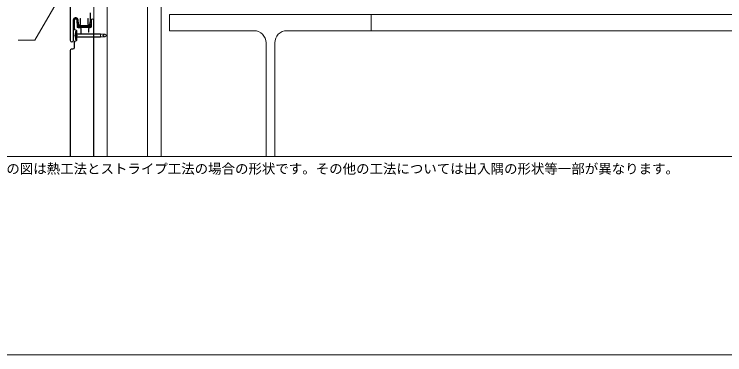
# Model space of a CAD drawing. Units: millimetres, scale not verified. Extents: x -1380 to 1380, y -955 to 955.
# Drawn here: x -808 to 248, y -955 to -448 of the extents above; entities that cross this region are included whole.
import ezdxf
from ezdxf.enums import TextEntityAlignment as Align

# ---------------------------------------------------------------- set-up
doc = ezdxf.new("R2010")
doc.units = ezdxf.units.MM
doc.header["$LTSCALE"] = 3
for name, color, linetype, lineweight in [('0-0_0', 7, 'Continuous', 18), ('0-2_MOJI', 7, 'Continuous', 18), ('0-4_KANAMONO', 5, 'Continuous', 18), ('0-6_TEKKOTU', 7, 'Continuous', 18), ('0-9_bo-do', 3, 'Continuous', 18), ('0-E_WAKU', 7, 'Continuous', 18)]:
    doc.layers.add(name, color=color, linetype=linetype, lineweight=lineweight)
doc.styles.add('ＭＳ ゴシック', font='')
doc.styles.get('ＭＳ ゴシック').set_extended_font_data('MS Gothic')

msp = doc.modelspace()

# ---------------------------------------------------------------- linework, layer by layer
at = {"layer": '0-0_0'}
msp.add_lwpolyline([(-900.043, -660.029), (899.957, -660.029), (899.957, 539.971), (-900.043, 539.971)], close=True, dxfattribs=at)
at = {"layer": '0-2_MOJI'}
msp.add_lwpolyline([(-709.472, -369.078), (-777.459, -486.834), (-802.678, -486.834)], dxfattribs=at)
at = {"layer": '0-4_KANAMONO'}
for p, q in [((-690.046, 109.971), (-690.046, -660.029)), ((-690.046, 59.971), (-690.046, -627.324)), ((-670.046, 59.971), (-670.046, -660.029)), ((-610.046, 59.971), (-610.046, -660.029)), ((-590.046, 59.971), (-590.046, -660.029))]:
    msp.add_line(p, q, dxfattribs=at)
at = {"layer": '0-6_TEKKOTU'}
for p, q in [((-277.511, -448.934), (899.957, -448.934)), ((-277.511, -472.934), (899.957, -472.934)), ((-434.011, -660.029), (-434.011, -490.934)), ((-421.011, -490.934), (-421.011, -660.029))]:
    msp.add_line(p, q, dxfattribs=at)
msp.add_lwpolyline([(-452.011, -472.934), (-577.511, -472.934), (-577.511, -448.934), (-277.511, -448.934), (-277.511, -472.934), (-403.011, -472.934)], dxfattribs=at)
for centre, start, end in [((-452.011, -490.934), 0, 90), ((-403.011, -490.934), 90, 180)]:
    msp.add_arc(centre, 18, start, end, dxfattribs=at)
at = {"layer": '0-9_bo-do'}
for p, q in [((-690.046, -660.029), (-690.046, 109.971)), ((-725.046, 97.971), (-725.046, -487.529)), ((-724.546, -487.529), (-724.546, 97.971)), ((-716.229, -453.529), (-717.546, -453.529)), ((-717.546, -454.029), (-716.229, -454.029)), ((-720.546, -456.529), (-720.546, -487.529)), ((-720.046, -487.529), (-720.046, -456.529)), ((-719.051, -456.603), (-719.051, -470.237)), ((-718.551, -470.237), (-718.551, -456.603)), ((-716.44, -455.103), (-717.551, -455.103)), ((-717.551, -455.603), (-716.44, -455.603)), ((-715.443, -456.527), (-714.599, -467.495)), ((-714.1, -467.457), (-714.944, -456.488)), ((-714.1, -467.457), (-714.379, -463.839)), ((-714.376, -463.715), (-713.8, -463.139)), ((-714.323, -464.56), (-713.185, -463.422)), ((-714.195, -466.228), (-712.636, -464.669)), ((-713.739, -456.302), (-713.07, -463.664)), ((-712.572, -463.619), (-713.241, -456.257)), ((-711.546, -464.529), (-711.576, -464.529)), ((-699.046, -455.029), (-699.046, -463.529)), ((-699.008, -468.103), (-694.208, -463.304)), ((-697.347, -464.529), (-697.546, -464.529)), ((-695.956, -464.154), (-694.737, -462.935)), ((-694.051, -457.103), (-694.051, -466.603)), ((-694.051, -463.815), (-694.051, -466.603)), ((-693.551, -466.603), (-693.551, -457.103)), ((-690.551, -457.103), (-690.551, -660.029)), ((-690.046, -660.029), (-690.051, -457.103)), ((-718.301, -471.536), (-716.301, -472.691)), ((-716.051, -472.258), (-718.051, -471.103)), ((-717.251, -474.353), (-717.251, -485.853)), ((-717.251, -474.353), (-716.469, -474.353)), ((-716.469, -474.353), (-716.469, -485.853)), ((-716.469, -474.353), (-715.951, -474.853)), ((-715.951, -474.353), (-715.951, -485.853)), ((-715.951, -474.353), (-715.551, -474.353)), ((-715.551, -474.353), (-715.551, -485.853)), ((-714.131, -467.062), (-712.085, -465.016)), ((-711.051, -468.103), (-713.402, -468.103)), ((-713.402, -468.603), (-711.051, -468.603)), ((-713.376, -468.103), (-710.376, -465.103)), ((-712.478, -468.103), (-709.478, -465.103)), ((-711.581, -465.103), (-697.352, -465.103)), ((-711.576, -465.029), (-711.546, -465.029)), ((-710.682, -468.103), (-707.682, -465.103)), ((-709.784, -468.103), (-706.784, -465.103)), ((-707.988, -468.103), (-704.988, -465.103)), ((-707.09, -468.103), (-704.09, -465.103)), ((-705.294, -468.103), (-702.294, -465.103)), ((-704.396, -468.103), (-701.396, -465.103)), ((-702.6, -468.103), (-699.6, -465.103)), ((-701.702, -468.103), (-698.702, -465.103)), ((-699.906, -468.103), (-696.801, -464.998)), ((-697.546, -465.029), (-697.347, -465.029)), ((-697.211, -468.103), (-694.051, -464.942)), ((-695.551, -468.103), (-696.551, -468.103)), ((-696.551, -468.603), (-695.551, -468.603)), ((-696.313, -468.103), (-694.051, -465.84)), ((-715.951, -478.803), (-717.835, -477.572)), ((-717.835, -482.635), (-715.951, -481.403)), ((-717.251, -485.853), (-716.469, -485.853)), ((-716.469, -485.853), (-715.951, -485.353)), ((-715.951, -485.853), (-715.551, -485.853)), ((-680.051, -477.455), (-715.551, -477.455)), ((-715.551, -478.088), (-679.968, -478.088)), ((-715.551, -482.118), (-678.55, -482.118)), ((-680.051, -482.752), (-715.551, -482.752)), ((-690.051, -477.455), (-680.051, -477.455)), ((-680.051, -482.752), (-690.051, -482.752)), ((-680.051, -477.455), (-680.051, -482.752)), ((-680.051, -478.088), (-673.479, -478.088)), ((-680.051, -482.118), (-673.479, -482.118)), ((-676.408, -480.103), (-673.479, -478.088)), ((-673.479, -482.118), (-676.408, -480.103)), ((-670.551, -480.103), (-673.479, -478.088)), ((-673.479, -482.118), (-670.551, -480.103)), ((-719.051, -489.969), (-719.051, -498.103)), ((-718.551, -498.103), (-718.551, -489.969)), ((-716.301, -487.516), (-718.301, -488.67)), ((-718.051, -489.103), (-716.051, -487.949)), ((-725.051, -502.103), (-725.051, -660.029)), ((-724.551, -660.029), (-724.551, -502.103)), ((-721.051, -500.103), (-723.051, -500.103)), ((-723.051, -500.603), (-721.051, -500.603))]:
    msp.add_line(p, q, dxfattribs=at)
for points in [[(-695.546, -446.529), (-695.546, -457.993), (-696.357, -463.67)], [(-695.862, -463.741), (-695.046, -458.029), (-695.046, -446.529)], [(-710.046, -463.529), (-710.046, -455.029), (-710.546, -455.029), (-710.546, -463.529)], [(-698.546, -463.529), (-698.546, -455.029), (-699.046, -455.029)], [(-715.551, -473.99), (-715.551, -479.603), (-715.051, -480.103), (-715.551, -480.603), (-715.551, -486.216)], [(-715.051, -486.216), (-715.051, -480.81), (-714.344, -480.103), (-715.051, -479.396), (-715.051, -473.99)], [(-695.551, -468.103), (-696.551, -468.103), (-711.051, -468.103), (-713.402, -468.103)], [(-709.551, -470.103), (-709.551, -477.103), (-709.051, -477.103), (-709.051, -470.103)], [(-698.051, -469.603), (-698.051, -475.103), (-697.551, -475.103), (-697.551, -469.603)]]:
    msp.add_lwpolyline(points, dxfattribs=at)
for centre, radius, start, end in [((-717.546, -456.529), 3, 90, 180), ((-717.546, -456.529), 2.5, 90, 180), ((-716.229, -456.529), 3, 5.19444, 90), ((-716.229, -456.529), 2.5, 5.19444, 90), ((-717.551, -456.603), 1.5, 90, 180), ((-717.551, -456.603), 1, 90, 180), ((-716.44, -456.603), 1.5, 4.39871, 90), ((-716.44, -456.603), 1, 4.39871, 90), ((-713.727, -463.789), 0.654, 4.39871, 184.39871), ((-711.581, -463.603), 1.5, 185.19444, 270), ((-711.576, -463.529), 1.5, 185.19444, 270), ((-711.576, -463.529), 1, 185.19444, 270), ((-711.546, -463.529), 1.5, 270, 0), ((-711.546, -463.529), 1, 270, 0), ((-697.546, -463.529), 1.5, 180, 270), ((-697.546, -463.529), 1, 180, 270), ((-697.352, -463.603), 1.5, 270, 351.8699), ((-697.347, -463.529), 1, 270, 351.8699), ((-697.347, -463.529), 1.5, 270, 351.8699), ((-694.959, -463.815), 0.908, 0, 180), ((-692.051, -457.103), 2, 0, 180), ((-692.051, -457.103), 1.5, 0, 180), ((-717.551, -470.237), 1.5, 180, 240), ((-717.551, -470.237), 1, 180, 240), ((-717.051, -473.99), 1.5, 0, 60), ((-717.051, -473.99), 2, 0, 60), ((-713.402, -467.403), 1.2, 184.39871, 270), ((-713.402, -467.403), 0.7, 184.39871, 270), ((-713.402, -467.403), 0.7, 184.39871, 270), ((-711.051, -470.103), 2, 0, 90), ((-711.051, -470.103), 1.5, 0, 90), ((-696.551, -469.603), 1.5, 90, 180), ((-696.551, -469.603), 1, 90, 180), ((-695.551, -466.603), 1.5, 270, 0), ((-695.551, -466.603), 1.5, 270, 0), ((-695.551, -466.603), 2, 270, 0), ((-707.854, -480.103), 10.297, 155.8662, 204.1338), ((-722.546, -487.529), 2.5, 180, 0), ((-722.546, -487.529), 2, 180, 360), ((-717.551, -489.969), 1.5, 120, 180), ((-717.551, -489.969), 1, 120, 180), ((-717.051, -486.216), 1.5, 300, 0), ((-717.051, -486.216), 2, 300, 0), ((-723.051, -502.103), 2, 90, 180), ((-723.051, -502.103), 1.5, 90, 180), ((-721.051, -498.103), 2.5, 270, 360), ((-721.051, -498.103), 2, 270, 0)]:
    msp.add_arc(centre, radius, start, end, dxfattribs=at)
at = {"layer": '0-E_WAKU'}
msp.add_lwpolyline([(-1380.043, -955.029), (1379.957, -955.029), (1379.957, 954.971), (-1380.043, 954.971)], close=True, dxfattribs=at)

# ---------------------------------------------------------------- texts
at = {"layer": '0-2_MOJI', "style": 'ＭＳ ゴシック'}
msp.add_text('※こちらの図は熱工法とストライプ工法の場合の形状です。その他の工法については出入隅の形状等一部が異なります。', height=14.66, dxfattribs=at).set_placement((-900.043, -690.029), align=Align.BOTTOM_LEFT)

doc.saveas('drawing.dxf')
